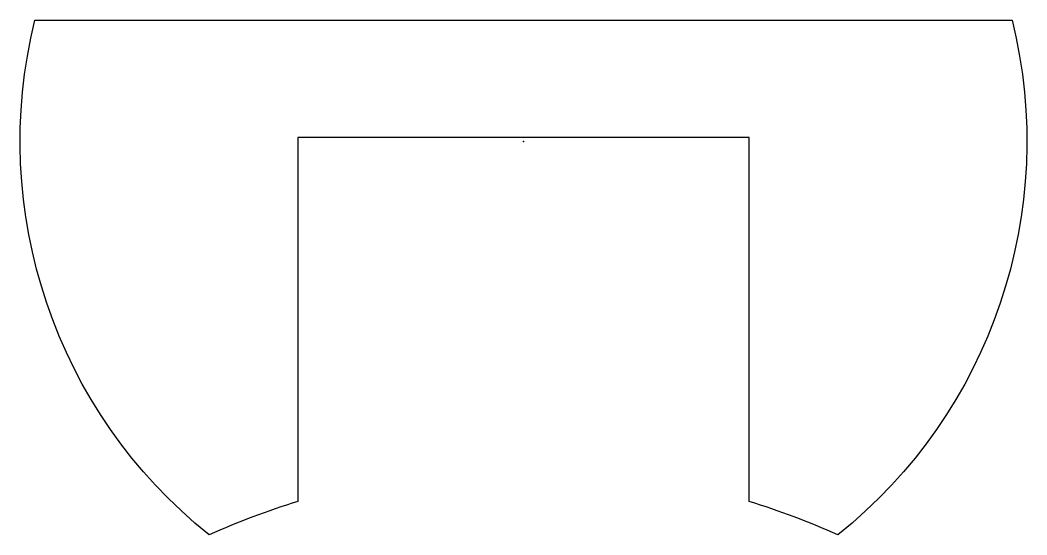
# Model space of a CAD drawing. Header units: millimetres. Extents: x -41.5 to 41.5, y -32.4 to 10.
import ezdxf

# ---------------------------------------------------------------- set-up
doc = ezdxf.new("R2010")
doc.units = ezdxf.units.MM
doc.layers.get('0').update_dxf_attribs({"linetype": 'CONTINUOUS'})

msp = doc.modelspace()

# ---------------------------------------------------------------- linework, layer by layer
msp.add_lwpolyline([(18.6, 0.33), (-18.6, 0.33), (-18.6, -26.87), (-18.6, -29.66, 0.030861), (-25.92, -32.41, -0.292859), (-40.277, 10), (40.277, 10, -0.292859), (25.92, -32.41, 0.030861), (18.6, -29.66), (18.6, -26.87)], format="xyb", close=True)
msp.add_point((0, 0))

doc.saveas('drawing.dxf')
